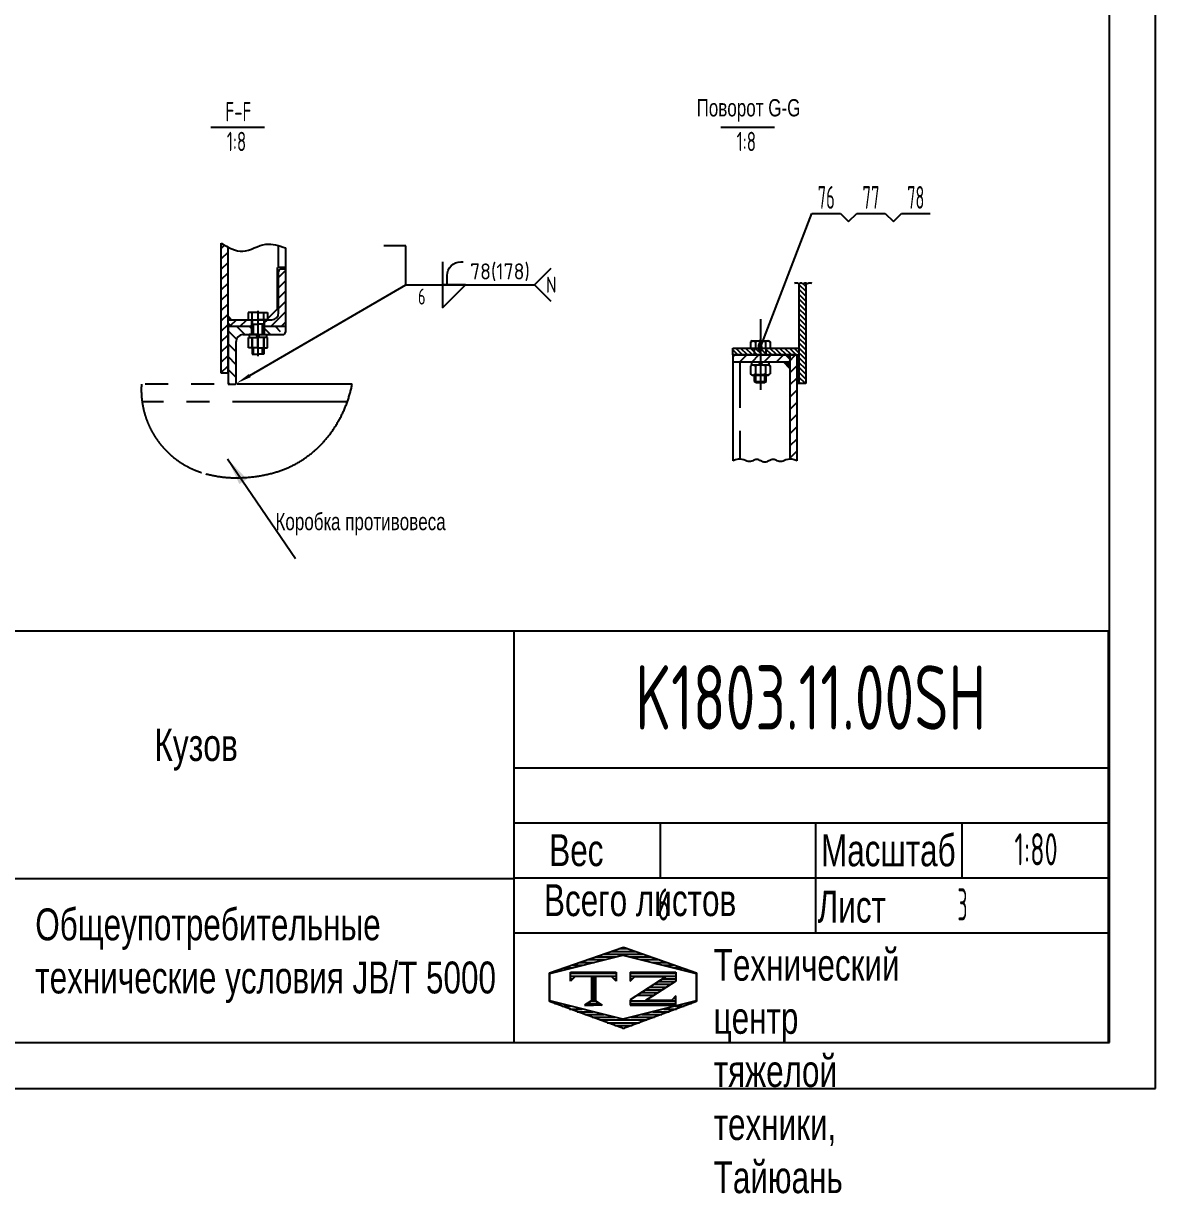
# Model space of a CAD drawing. Header units: millimetres. Extents: x 0 to 33600, y -915 to 23760.
# Drawn here: x 23752 to 33600, y -915 to 9263 of the extents above; entities that cross this region are included whole.
import ezdxf
from ezdxf.enums import TextEntityAlignment as Align

# ---------------------------------------------------------------- set-up
doc = ezdxf.new("R2010")
doc.units = ezdxf.units.MM
doc.header["$LTSCALE"] = 800
for name, pattern in [('F', [0.75, 0.5, -0.25]), ('G', [2, 1.25, -0.25, 0.25, -0.25]), ('K', [2.5, 1.25, -0.25, 0.25, -0.25, 0.25, -0.25])]:
    doc.linetypes.add(name, pattern=pattern)
for name, color, linetype in [('01', 7, 'Continuous'), ('02', 1, 'Continuous'), ('04', 2, 'F'), ('05', 4, 'G'), ('07', 6, 'K'), ('11', 3, 'Continuous'), ('13', 3, 'Continuous'), ('THICK', 7, 'Continuous')]:
    doc.layers.add(name, color=color, linetype=linetype)
doc.styles.get("Standard").update_dxf_attribs({"font": 'isocp', "width": 0.707, "bigfont": 'intecad.shx'})
doc.dimstyles.new('INTE', dxfattribs={"dimscale": 80, "dimtxt": 3.5, "dimasz": 3, "dimexe": 3, "dimexo": 0, "dimgap": 1, "dimtad": 1, "dimdec": 0, "dimdsep": 46, "dimtxsty": 'Standard', "dimcen": 0, "dimclrd": 1, "dimclre": 1, "dimclrt": 3, "dimadec": 0, "dimazin": 0, "dimtfac": 1, "dimtdec": 0, "dimtmove": 0, "dimatfit": 0, "dimfxl": 1, "dimarcsym": 0})

# ---------------------------------------------------------------- blocks, each defined once
blk = doc.blocks.new('*U261')
at = {"layer": '01'}
for p, q in [((-17.99999999969524, -1.923025143291609e-14), (-17.99999999969524, 16.47500000311906)), ((-17.99999999969524, 16.47500000311906), (3.026308452456486e-15, 16.47500000311906)), ((-17.99999999969525, 9.999999999871026), (1.836909530709874e-15, 9.999999999871026)), ((3.026308452456486e-15, 16.47500000311906), (0, 0)), ((4.772979446114479e-14, -16.47500000311907), (0, 0)), ((-17.99999999969524, -1.923025143291609e-14), (-17.99999999969505, -16.47500000311906)), ((-17.99999999969442, -9.999999999871012), (1.359855153829871e-14, -9.99999999987103)), ((-17.99999999969505, -16.47500000311906), (4.772979446114479e-14, -16.47500000311907))]:
    blk.add_line(p, q, dxfattribs=at)
at = {"layer": '05'}
blk.add_line((-19.05168394342908, -2.029173697859749e-14), (1.051682110054843, -1.009319912139744e-18), dxfattribs=at)
blk = doc.blocks.new('*U260')
at = {"layer": '01'}
for p, q in [((-15.10000000019493, 4.999999999924095), (-15.10000000019493, -3.503246160812043e-46)), ((9.184547653528396e-16, 4.999999999924094), (-15.10000000019493, 4.999999999924095)), ((-15.10000000019493, -3.503246160812043e-46), (0, 0)), ((0, 0), (-2.886751345795493, 4.999999999924094)), ((9.184547653528396e-16, 4.999999999924094), (2.886751345795493, -3.535134039966458e-16)), ((9.184547653528396e-16, 4.999999999924094), (15.10000000019493, 4.999999999924085)), ((15.10000000019493, -3.698311188591433e-15), (0, 0)), ((15.10000000019493, 4.999999999924085), (15.10000000019493, -3.698311188591433e-15))]:
    blk.add_line(p, q, dxfattribs=at)
at = {"layer": '05'}
blk.add_line((1.303595732132337e-15, 7.09667901615029), (0, -2.095679016226192), dxfattribs=at)
blk = doc.blocks.new('*U490')
at = {"layer": '01'}
for points in [[(415, 5), (415, 292)], [(25, 5), (415, 5)]]:
    blk.add_lwpolyline(points, dxfattribs=at)
at = {"layer": '02'}
for points in [[(420, 0), (420, 297)], [(0, 0), (420, 0)]]:
    blk.add_lwpolyline(points, dxfattribs=at)
blk = doc.blocks.new('*X494')
at = {"color": 0}
for p, q in [((127.0623067599372, 7.8), (132.0623067599371, 7.8)), ((127.0623067599372, 7.5), (132.0623067599371, 7.5)), ((127.0623067599372, 7.199999999999999), (127.3186648170174, 7.199999999999999)), ((129.695791836085, 6.6), (131.5103060621392, 6.6)), ((130.1594625302728, 6.899999999999999), (131.9790560646296, 6.899999999999999)), ((130.6231332244607, 7.199999999999999), (132.0623067599371, 7.199999999999999)), ((127.8411090593335, 5.399999999999999), (129.6353060521779, 5.399999999999999)), ((128.3047797535214, 5.7), (130.1040560546682, 5.7)), ((128.7684504477093, 6), (130.5728060571586, 6)), ((129.2321211418971, 6.3), (131.0415560596489, 6.3))]:
    blk.add_line(p, q, dxfattribs=at)
blk = doc.blocks.new('*X495')
at = {"color": 0}
for p, q in [((127.0623067599372, 4.8), (132.0621698415488, 4.8)), ((127.0623067599372, 4.5), (132.0621698415488, 4.5)), ((131.8374764070971, 5.1), (132.0621698415488, 5.1))]:
    blk.add_line(p, q, dxfattribs=at)
blk = doc.blocks.new('*X493')
at = {"color": 0}
for p, q in [((122.3410681278686, 4.5), (123.7212659738369, 4.5)), ((122.8178747700011, 4.8), (123.2444593317044, 4.8))]:
    blk.add_line(p, q, dxfattribs=at)
blk = doc.blocks.new('*X492')
at = {"color": 0}
for p, q in [((120.5312355100469, 7.8), (125.5312355100469, 7.8)), ((120.5312355100469, 7.5), (125.5312355100469, 7.5)), ((120.5312355100469, 7.199999999999999), (120.7875935671271, 7.199999999999999)), ((125.2748774529667, 7.199999999999999), (125.5312355100469, 7.199999999999999))]:
    blk.add_line(p, q, dxfattribs=at)
blk = doc.blocks.new('*X491')
at = {"color": 0}
for p, q in [((125.8268390433239, 10.5), (126.8160197054871, 10.5)), ((121.5201986202196, 9), (123.1249078678534, 9)), ((122.3815267048405, 9.299999999999999), (124.3249078678534, 9.299999999999999)), ((123.2428547894613, 9.6), (125.5249078678534, 9.6)), ((124.1041828740822, 9.9), (128.5163037872527, 9.9)), ((124.965510958703, 10.2), (127.6661617463699, 10.2)), ((127.0195949627868, 9.6), (129.3664458281355, 9.6)), ((128.2195949627868, 9.299999999999999), (130.2165878690183, 9.299999999999999)), ((129.4195949627868, 9), (131.0667299099011, 9)), ((118.2196210261618, 7.8), (118.3249078678534, 7.8)), ((118.936214366357, 8.1), (119.5249078678534, 8.1)), ((119.7975424509778, 8.4), (120.7249078678534, 8.4)), ((120.6588705355987, 8.7), (121.9249078678534, 8.7)), ((130.6195949627867, 8.7), (131.9168719507838, 8.7)), ((131.8195949627868, 8.4), (132.7670139916666, 8.4)), ((133.0195949627868, 8.1), (133.6171560325494, 8.1)), ((134.2195949627868, 7.8), (134.3244429950832, 7.8)), ((118.2196210261618, 7.5), (118.2722514153201, 7.5)), ((118.2196210261618, 7.199999999999999), (118.2722514153201, 7.199999999999999)), ((118.2196210261618, 6.899999999999999), (118.2722514153201, 6.899999999999999)), ((118.2196210261618, 6.6), (118.2722514153201, 6.6)), ((134.2722514153201, 7.5), (134.3244429950832, 7.5)), ((134.2722514153201, 7.199999999999999), (134.3244429950832, 7.199999999999999)), ((134.2722514153201, 6.899999999999999), (134.3244429950832, 6.899999999999999)), ((134.2722514153201, 6.6), (134.3244429950832, 6.6)), ((118.2196210261618, 6.3), (118.2722514153201, 6.3)), ((118.2196210261618, 6), (118.2722514153201, 6)), ((118.2196210261618, 5.7), (118.2722514153201, 5.7)), ((118.2196210261618, 5.399999999999999), (118.2722514153201, 5.399999999999999)), ((134.2722514153201, 6.3), (134.3244429950832, 6.3)), ((134.2722514153201, 6), (134.3244429950832, 6)), ((134.2722514153201, 5.7), (134.3244429950832, 5.7)), ((134.2722514153201, 5.399999999999999), (134.3244429950832, 5.399999999999999)), ((118.2196210261618, 5.1), (118.2722514153201, 5.1)), ((118.2196210261618, 4.8), (118.2722514153201, 4.8)), ((118.7871024193513, 4.5), (119.4195949627868, 4.5)), ((119.6109814534998, 4.2), (120.6195949627868, 4.2)), ((120.4348604876484, 3.9), (121.8195949627868, 3.9)), ((130.7249078678534, 3.9), (132.1379727865084, 3.9)), ((131.9249078678534, 4.2), (132.9511521266897, 4.2)), ((133.1249078678534, 4.5), (133.7643314668709, 4.5)), ((134.2722514153201, 5.1), (134.3244429950832, 5.1)), ((134.2722514153201, 4.8), (134.3244429950832, 4.8)), ((121.2587395217969, 3.6), (123.0195949627868, 3.6)), ((122.0826185559454, 3.3), (124.2195949627868, 3.3)), ((122.9064975900939, 3), (125.4195949627868, 3)), ((123.7303766242424, 2.7), (128.8852554257836, 2.7)), ((127.1249078678534, 3), (129.6984347659648, 3)), ((128.3249078678534, 3.3), (130.511614106146, 3.3)), ((129.5249078678534, 3.6), (131.3247934463272, 3.6)), ((124.5542556583909, 2.4), (128.0720760856023, 2.4)), ((125.3781346925394, 2.1), (127.2588967454211, 2.1)), ((126.2020137266879, 1.8), (126.4457174052399, 1.8))]:
    blk.add_line(p, q, dxfattribs=at)

msp = doc.modelspace()

# ---------------------------------------------------------------- hatches: boundary and pattern name
at = {"layer": '02', "linetype": 'Continuous'}
h = msp.add_hatch(dxfattribs=at)
h.set_pattern_fill('ANSI31', color=1, scale=20, style=0)
h.set_pattern_definition([(45, (20048.79227147776, 5651.848589657346), (-44.90128060534576, 44.90128060534577), [])])
edge = h.paths.add_edge_path()
edge.add_line((25472.09337350314, 6220.567328094076), (25532.09337350314, 6220.567328094076))
edge.add_line((25532.09337350314, 6220.567328094076), (25532.09337350314, 7317.103084433097))
edge.add_spline(control_points=[(25532.09337350314, 7317.103084433096), (25512.07984986266, 7327.564896670033), (25492.0866116829, 7339.353346036596), (25472.09337350314, 7351.141795403159)], knot_values=[0, 0, 0, 0, 64.19972171942732, 64.19972171942732, 64.19972171942732, 64.19972171942732], degree=3, periodic=0)
edge.add_line((25472.09337350314, 7351.141795403162), (25472.09337350314, 6220.567328094076))
h = msp.add_hatch(dxfattribs=at)
h.set_pattern_fill('ANSI31', color=1, scale=20, style=0)
h.set_pattern_definition([(45, (20360.01726458688, 5571.553289206098), (-44.90128060534576, 44.90128060534577), [])])
h.paths.add_polyline_path([(25539.69898221444, 6685.567327978456, 0.4142135623719743), (25532.09337350314, 6677.96171926712), (25532.09337350314, 6655.567327978532), (25562.09337350313, 6625.567327978533), (25737.09337350314, 6625.567327978533), (25737.09337350314, 6685.567327979416), (25708.26837350233, 6685.567327979415)])
h.paths.add_polyline_path([(25847.09337350314, 6685.567327979676), (25847.09337350314, 6625.567327978533), (26032.09337338759, 6625.567327978532), (26032.09337338759, 6918.592398199891), (25972.09337338258, 6861.568305210658), (25972.09337338087, 6745.567327980824, -0.4142135623687664), (25912.09337337957, 6685.567327979933)])
h.paths.add_polyline_path([(26032.0933733876, 7125.567327862992), (25991.89337338266, 7125.567327862991, 0.4142135623270822), (25972.09337338618, 7105.767327863987), (25972.09337338258, 6861.568305210658), (26032.09337338759, 6918.592398199893)])
for points in [[(25562.09337350314, 6685.567327978545), (25532.09337350314, 6715.567327978423), (25532.09337350314, 6677.961719267118, -0.4142135623719043), (25539.69898221444, 6685.567327978456)], [(25532.09337350314, 6625.567327978533), (25562.09337350314, 6625.567327978533), (25532.09337350314, 6655.567327978532)], [(30382.24965862805, 6379.413007288684), (30422.24965862805, 6379.413007288684), (30422.24965862805, 6339.413007288684)], [(30382.24965862805, 6319.413007288684), (30422.24965862805, 6319.413007288684), (30422.24965862805, 6279.413007288676)]]:
    msp.add_hatch(color=1, dxfattribs=at).paths.add_polyline_path(points)
h = msp.add_hatch(dxfattribs=at)
h.set_pattern_fill('ANSI31', color=1, scale=25, angle=90, style=0)
h.set_pattern_definition([(135, (-2842.412874612095, 13635.16950849825), (-56.12660075668221, -56.1266007566822), [])])
h.paths.add_polyline_path([(25662.09337350576, 6555.567327971159), (25737.09337350314, 6555.567327972366), (25737.09337350314, 6625.567327978533), (25532.09337350314, 6625.567327978532), (25532.09337350314, 6125.567328094077), (25594.48776479189, 6125.567328094076, 0.4142135623715891), (25602.09337350323, 6133.172936805377), (25602.09337350491, 6495.567327969899, -0.414213562368367)])
h.paths.add_polyline_path([(26008.99337338886, 6555.567327976741, 0.4140222668945571), (26032.09336846004, 6578.652239801399, 636.7625967590474), (26032.09281791137, 6578.507132178021, 0.001733736360395183), (26032.09337338759, 6578.667327973139), (26032.09337338759, 6625.567327978533), (25847.09337350314, 6625.567327978532), (25847.09337350314, 6555.567327974136)])
h = msp.add_hatch(dxfattribs=at)
h.set_pattern_fill('_USER', color=1, scale=75, angle=45, style=0, pattern_type=0)
h.set_pattern_definition([(45, (-97005.07431475843, -20225.34762313601), (-53.03300858899107, 53.03300858899107), [])])
h.paths.add_polyline_path([(30162.24965862805, 6379.413007288684), (30162.24965862805, 6319.413007288684), (30422.24965862805, 6319.413007288684), (30422.24965862805, 6339.413007288706), (30382.24965862805, 6379.413007288684)])
h.paths.add_polyline_path([(29922.24965862805, 6379.413007288684), (29922.24965862808, 6319.413007288691), (30162.24965862805, 6319.413007288691), (30162.24965862805, 6379.413007288684)])
h.paths.add_polyline_path([(30482.24965862805, 6379.413007288684), (30422.24965862805, 6379.413007288684), (30422.24965862805, 5472.586218642853), (30435.85642946139, 5472.313921144349), (30457.5833174822, 5467.862358644335), (30482.24965862805, 5458.226421144365)])
at = {"layer": '07', "linetype": 'K'}
h = msp.add_hatch(dxfattribs=at)
h.set_pattern_fill('_USER', color=6, scale=30, angle=315, style=0, pattern_type=0)
h.set_pattern_definition([(315, (0, 579.2543202324377), (21.21320343559643, 21.21320343559642), [])])
h.paths.add_polyline_path([(30557.24965862805, 7005.54015452472), (30555.27425934594, 7006.090717421419), (30552.90818599286, 7006.347693294562), (30550.54518945818, 7006.087763675748), (30548.18219292351, 7005.402494680694), (30545.81919638888, 7004.4336661015), (30543.4561998542, 7003.323057730187), (30541.09320331956, 7002.212449358902), (30538.73020678487, 7001.243620779677), (30536.3672102502, 7000.558351784627), (30534.00421371553, 7000.298422165812), (30531.64121718087, 7000.558351784626), (30529.27822064619, 7001.243620779683), (30526.91522411149, 7002.212449358911), (30524.55222757687, 7003.323057730187), (30522.18923104212, 7004.433666101515), (30519.82623450753, 7005.402494680695), (30517.46323797285, 7006.087763675748), (30515.10024143821, 7006.347693294563), (30512.73416808511, 7006.090717421419), (30510.34963382161, 7005.426124646041), (30507.92817773723, 7004.513417234526), (30505.45133892166, 7003.51209745297), (30502.90065646428, 7002.581667567432), (30500.25766945481, 7001.881629844039), (30497.24965862804, 7001.542850524109), (30497.24965862805, 6129.413007288687), (30557.24965862805, 6129.413007288687)])
h.paths.add_polyline_path([(30212.249658628, 6439.413007288687), (30212.24965862801, 6379.413007288687), (30497.24965862805, 6379.413007288688), (30497.24965862804, 6439.413007288687)])
h.paths.add_polyline_path([(30112.24965862801, 6379.413007288688), (30112.249658628, 6439.413007288688), (30075.64711824956, 6439.413007288687), (29922.24965862805, 6439.413007288688), (29922.24965862805, 6379.413007288687)])
h.paths.add_polyline_path([(30112.24965862802, 6379.413007288687), (30162.24965862805, 6379.413007288687), (30162.24965862806, 6439.413007288688), (30112.249658628, 6439.413007288687)])
h.paths.add_polyline_path([(30212.249658628, 6439.413007288686), (30162.24965862805, 6439.413007288687), (30162.24965862805, 6379.413007288687), (30212.24965862802, 6379.413007288687)])

# ---------------------------------------------------------------- linework, layer by layer
for p, q in [((25472.09337350314, 6220.567328094075), (25472.09337350314, 7351.141795403166)), ((25532.09337350314, 6220.567328094075), (25532.09337350314, 7317.103084433083)), ((26032.09337350314, 7310.597504092575), (26032.09337350314, 7125.567327862991)), ((30482.24965862805, 6379.413007288687), (29922.24965862805, 6379.413007288687)), ((29922.24965862805, 6379.413007288687), (29922.24965862805, 6319.413007288687)), ((29922.24965862805, 6319.413007288687), (29922.24965862805, 5458.226421144347)), ((29922.24965862805, 6319.413007288687), (30422.24965862805, 6319.413007288687)), ((30422.24965862805, 6259.413007288687), (30362.24965862805, 6319.413007288687)), ((30422.24965862805, 5472.586218642857), (30422.24965862805, 6379.413007288687)), ((30482.24965862804, 5458.226421144352), (30482.24965862805, 6379.413007288687)), ((25532.09337350314, 6220.567328094075), (25472.09337350314, 6220.567328094075))]:
    msp.add_line(p, q)
at = {"layer": '01'}
for p, q in [((25382.76121098342, 8358.66468945889), (25850.22659094565, 8358.66468945889)), ((29817.36862078551, 8358.66468945889), (30284.83400074774, 8358.66468945889)), ((26032.09337338759, 7125.567327862991), (26032.09337338759, 6625.567327978533)), ((27397.19301712567, 7189.43382905736), (27397.19301712567, 6989.43382905736)), ((25708.26837350233, 6748.067327980732), (25708.26837350233, 6685.567327979415)), ((25792.09337350314, 6748.06732798073), (25708.26837350233, 6748.067327980732)), ((25742.09337350247, 6685.567327979424), (25742.09337350247, 6748.06732798073)), ((25792.09337350314, 6748.06732798073), (25875.91837350394, 6748.06732798073)), ((25842.0933735038, 6685.567327979419), (25842.0933735038, 6748.06732798073)), ((25875.91837350394, 6748.06732798073), (25875.91837350394, 6685.567327979419)), ((25532.09337350314, 6625.567327978533), (25532.09337350314, 6677.961719267118)), ((25562.09337350314, 6625.567327978533), (25532.09337350314, 6655.567327978533)), ((25532.09337350314, 6625.567327978533), (25532.09337350314, 6125.567328094076)), ((25737.09337350314, 6625.567327978533), (25532.09337350314, 6625.567327978533)), ((25737.09337350314, 6625.567327978533), (25532.09337350314, 6625.567327978533)), ((25708.26837350233, 6685.567327979415), (25792.09337350314, 6685.567327979419)), ((25737.09337350314, 6685.567327979199), (25737.09337350314, 6555.567327972205)), ((25742.09337350247, 6685.567327979424), (25742.09337350247, 6555.567327972285)), ((25742.09337350247, 6648.067327979415), (25792.09337350314, 6648.067327979415)), ((25875.91837350394, 6685.567327979419), (25792.09337350314, 6685.567327979419)), ((25842.0933735038, 6648.067327979415), (25792.09337350314, 6648.067327979415)), ((25842.0933735038, 6685.567327979419), (25842.0933735038, 6555.567327973895)), ((25847.09337350314, 6685.567327979636), (25847.09337350314, 6555.567327973976)), ((26032.09337338759, 6625.567327978533), (25847.09337350314, 6625.567327978533)), ((26032.09337338759, 6625.567327978533), (25847.09337350314, 6625.567327978533)), ((26032.09337338759, 6625.567327978533), (26032.09337338759, 6578.667327973057)), ((25662.09337350863, 6555.567327971159), (26009.09905692413, 6555.567327976742)), ((25742.09337350248, 6530.567327973466), (25742.09337350247, 6385.567327973905)), ((25842.0933735038, 6530.567327973466), (25842.09337350381, 6385.567327973906)), ((25602.09337350323, 6133.172936805382), (25602.09337350491, 6495.694852966248)), ((30092.249658628, 6501.913007288687), (30075.64711824956, 6492.32752613195)), ((30075.64711824956, 6492.327526131969), (30075.64711824956, 6439.413007288687)), ((30075.64711824956, 6439.413007288687), (30248.85219900644, 6439.413007288687)), ((30092.24965862796, 6501.913007288651), (30232.24965862796, 6501.913007288706)), ((30112.24965862802, 6379.413007288683), (30112.249658628, 6439.413007288687)), ((30118.94838843878, 6492.32752613195), (30118.94838843878, 6439.413007288687)), ((30205.55092881722, 6492.32752613195), (30205.55092881722, 6439.413007288687)), ((30212.24965862802, 6379.413007288683), (30212.249658628, 6439.413007288687)), ((30232.249658628, 6501.913007288687), (30248.85219900644, 6492.32752613195)), ((30248.85219900644, 6492.327526131969), (30248.85219900644, 6439.413007288687)), ((25742.09337350247, 6385.567327973905), (25792.09337350314, 6385.567327973906)), ((25842.09337350381, 6385.567327973906), (25792.09337350314, 6385.567327973906)), ((25532.09337350314, 6125.567328094076), (25594.48776479189, 6125.567328094076))]:
    msp.add_line(p, q, dxfattribs=at)
at = {"layer": '01', "color": 7, "linetype": 'Continuous'}
for p, q in [((27077.19301712567, 7327.697688700076), (26886.83508386135, 7327.697688700076)), ((27077.19301712567, 6989.43382905736), (27077.19301712567, 7327.697688700076)), ((25962.09337338139, 6780.56732798022), (25962.09337338662, 7140.567327862984)), ((26032.09337338759, 7140.567327862991), (25962.09337338655, 7140.567327862987)), ((26032.09337338759, 7125.567327862991), (25991.89337338266, 7125.567327862991)), ((25972.09337338087, 6745.567327983636), (25972.09337338618, 7105.857913798077)), ((25875.91837350394, 6694.392328102647), (25962.09337338139, 6780.567327980661)), ((25539.69898221445, 6685.567327978456), (25912.2208983832, 6685.567327979934)), ((30086.74965862702, 6294.413007289069), (30086.74965862702, 6319.413007288687)), ((30162.24965862804, 6294.413007289069), (30147.81590189906, 6319.413007288687)), ((30162.24965862804, 6319.413007288687), (30176.68341535701, 6294.413007289069)), ((30237.74965862897, 6294.413007289069), (30237.74965862897, 6319.413007288687)), ((30092.24950139259, 6294.413007289069), (30075.64696101415, 6284.827526132332)), ((30092.24950139259, 6204.413007289069), (30075.64696101415, 6213.998488445806)), ((30075.64711824956, 6284.827616912255), (30075.64711824956, 6213.998397665884)), ((30086.74965862702, 6294.413007289069), (30237.74965862897, 6294.413007289069)), ((30118.94823120337, 6284.827526132332), (30118.94823120337, 6213.998488445806)), ((30205.55077158181, 6284.827526132332), (30205.55077158181, 6213.998488445806)), ((30232.24950139259, 6294.413007289069), (30248.85204177104, 6284.827526132332)), ((30232.24950139259, 6204.413007289069), (30248.85204177104, 6213.998488445806)), ((30248.85204177104, 6284.827526132332), (30248.85204177104, 6213.998488445806)), ((30092.24950139259, 6204.413007289069), (30232.24950139259, 6204.413007289069)), ((30112.249658628, 6149.413007288706), (30112.249658628, 6204.413007289069)), ((30112.249658628, 6149.413007288706), (30212.249658628, 6149.413007288706)), ((30122.249658628, 6139.413007288706), (30112.249658628, 6149.413007288706)), ((30122.249658628, 6139.413007288706), (30202.249658628, 6139.413007288706)), ((30212.249658628, 6149.413007288706), (30202.249658628, 6139.413007288706)), ((30212.249658628, 6149.413007288706), (30212.24965862798, 6204.413007289069))]:
    msp.add_line(p, q, dxfattribs=at)
at = {"layer": '01'}
msp.add_lwpolyline([(27437.19301712567, 6989.43382905736), (27437.19301712567, 7069.43382905736, -0.4142135623730958), (27557.19301712567, 7189.43382905736), (27577.19301712567, 7189.43382905736)], format="xyb", dxfattribs=at)
msp.add_lwpolyline([(27397.19301712567, 6789.43382905736), (27597.19301712567, 6989.43382905736), (27397.19301712567, 6989.43382905736)], close=True, dxfattribs=at)
at = {"layer": '01', "color": 7, "linetype": 'Continuous'}
for centre, radius, start, end in [((25991.89337338266, 7105.7673278637), 19.79999999929647, 90, 179.7378709337012), ((25912.09337337933, 6745.567327981707), 60.00000000153988, 270.1217772250614, 1.823857276538439e-09)]:
    msp.add_arc(centre, radius, start, end, dxfattribs=at)
at = {"layer": '01'}
for centre, radius, start, end in [((25539.69898221448, 6677.961719267118), 7.605608711335807, 90, 180), ((25662.09337350672, 6495.567327969621), 60.00000000153737, 89.99999999812404, 179.8782227819214), ((26008.99337338849, 6578.667327973057), 23.09999999910114, 270.262128931176, 0), ((25594.48776479189, 6133.172936805412), 7.605608711335807, 270, 0)]:
    msp.add_arc(centre, radius, start, end, dxfattribs=at)
for points in [[(30083.94838843879, 6497.120266710313), (30097.29775334414, 6501.913007288669), (30118.94838843876, 6492.32752613195)], [(30205.55092881722, 6492.32752613195), (30162.24965862799, 6501.913007288684), (30118.94838843876, 6492.32752613195)], [(30240.55092881722, 6497.120266710313), (30227.20156391183, 6501.913007288669), (30205.55092881722, 6492.32752613195)]]:
    msp.add_spline(points, degree=3, dxfattribs=at)
at = {"layer": '01', "color": 7, "linetype": 'Continuous'}
for points in [[(30083.94823120337, 6289.620266710706), (30097.29759610875, 6294.413007289048), (30118.94823120337, 6284.827526132336)], [(30083.94823120337, 6209.205747867432), (30097.29759610875, 6204.413007289091), (30118.94823120337, 6213.998488445803)], [(30205.55077158182, 6284.827526132336), (30162.24950139259, 6294.413007289069), (30118.94823120337, 6284.827526132336)], [(30205.55077158182, 6213.998488445803), (30162.24950139259, 6204.413007289069), (30118.94823120337, 6213.998488445803)], [(30240.55077158182, 6289.620266710706), (30227.20140667644, 6294.413007289048), (30205.55077158182, 6284.827526132336)], [(30240.55077158182, 6209.205747867432), (30227.20140667644, 6204.413007289091), (30205.55077158182, 6213.998488445803)]]:
    msp.add_spline(points, degree=3, dxfattribs=at)
at = {"layer": '01'}
msp.add_point((33191.76358639519, 3962.57439999999), dxfattribs=at)
at = {"layer": '02'}
for p, q in [((30159.86074658647, 6439.413007288687), (30611.24337306106, 7609.963319063972)), ((30611.24337306106, 7609.963319063972), (30859.24337306106, 7609.963319063972)), ((30859.24337306106, 7609.963319063972), (30929.95405117972, 7539.252640945318)), ((30929.95405117972, 7539.252640945318), (31000.66472929838, 7609.963319063972)), ((31000.66472929838, 7609.963319063972), (31248.66472929838, 7609.963319063972)), ((31248.66472929838, 7609.963319063972), (31319.37540741703, 7539.252640945318)), ((31319.37540741703, 7539.252640945318), (31390.08608553569, 7609.963319063972)), ((31390.08608553569, 7609.963319063972), (31638.08608553569, 7609.963319063972)), ((25722.24827967057, 6200.204641944571), (27077.19301712567, 6989.43382905736)), ((27077.19301712567, 6989.43382905736), (28197.19301712567, 6989.43382905736)), ((25752.09337350261, 6555.567327972447), (25752.0933735026, 6648.067327979415)), ((25832.09337350367, 6555.567327973733), (25832.09337350367, 6648.067327979415)), ((25752.0933735026, 6385.567327973908), (25752.0933735026, 6440.567327974987)), ((25832.09337350367, 6385.567327973906), (25832.09337350366, 6440.567327974988))]:
    msp.add_line(p, q, dxfattribs=at)
at = {"layer": '02', "color": 1, "linetype": 'Continuous'}
for p, q in [((25532.09337350314, 6715.567327978424), (25562.09337350314, 6685.567327978547)), ((30422.24965862805, 6339.413007288687), (30382.24965862805, 6379.413007288687)), ((30422.24965862805, 6279.413007288687), (30382.24965862805, 6319.413007288687)), ((30122.249658628, 6139.413007288706), (30122.249658628, 6204.413007289069)), ((30202.249658628, 6139.413007288706), (30202.249658628, 6204.413007289069))]:
    msp.add_line(p, q, dxfattribs=at)
at = {"layer": '02'}
for points in [[(28338.61437336298, 7130.855185294671), (28197.19301712567, 6989.43382905736), (28338.61437336298, 6848.01247282005)], [(30458.38832460621, 7003.323057730187), (30465.04963645198, 7005.92530766399), (30470.91712914939, 7007.127482151001), (30476.08310725055, 7007.230863249394), (30480.63987530764, 7006.536733017335), (30484.67973787275, 7005.346373512995), (30488.29499949804, 7003.961066794547), (30491.57796473564, 7002.682094920157), (30494.62093813775, 7001.810739948002), (30497.50391698278, 7001.571486548866), (30500.25766945482, 7001.88162984404), (30502.90065646429, 7002.581667567435), (30505.45133892164, 7003.512097452965), (30507.92817773728, 7004.513417234527), (30510.34963382162, 7005.426124646044), (30512.73416808511, 7006.090717421418), (30515.10024143821, 7006.347693294562), (30517.46323797287, 7006.087763675748), (30519.82623450754, 7005.402494680695), (30522.18923104219, 7004.433666101483), (30524.55222757687, 7003.323057730187), (30526.91522411154, 7002.212449358892), (30529.27822064619, 7001.24362077968), (30531.64121718085, 7000.558351784627), (30534.00421371554, 7000.298422165813), (30536.3672102502, 7000.558351784627), (30538.73020678487, 7001.24362077968), (30541.09320331952, 7002.212449358892), (30543.4561998542, 7003.323057730187), (30545.81919638887, 7004.433666101483), (30548.18219292352, 7005.402494680695), (30550.54518945818, 7006.087763675748), (30552.90818599287, 7006.347693294562), (30555.27425934593, 7006.090717421418), (30557.65879360942, 7005.426124646044), (30560.08024969379, 7004.513417234527), (30562.55708850943, 7003.51209745296), (30565.10777096676, 7002.581667567435), (30567.75075797622, 7001.88162984404), (30570.50451044827, 7001.571486548866), (30573.38748929328, 7001.810739948002), (30576.43046269536, 7002.682094920162), (30579.71342793298, 7003.961066794547), (30583.32868955827, 7005.346373513), (30587.3685521234, 7006.536733017335), (30591.92532018048, 7007.230863249394), (30597.09129828164, 7007.127482151006), (30602.95879097906, 7005.925307663999), (30609.62010282482, 7003.323057730201)], [(30482.24965862807, 5458.226421144347), (30457.58331748223, 5467.862358644349), (30435.85642946139, 5472.313921144348), (30416.72719769057, 5472.696733644349), (30399.85382529473, 5470.126421144348), (30384.89451539889, 5465.718608644349), (30371.50747112807, 5460.588921144351), (30359.35089560723, 5455.852983644351), (30348.08299196139, 5452.626421144348), (30337.40753623223, 5451.740483644346), (30327.21059612807, 5452.888921144347), (30317.42381227389, 5455.481108644346), (30307.97882529473, 5458.926421144349), (30298.80727581559, 5462.634233644346), (30289.84080446143, 5466.013921144347), (30281.01105185725, 5468.474858644347), (30272.24965862807, 5469.426421144351), (30263.49965862807, 5468.46392114435), (30254.74965862807, 5465.926421144347), (30245.99965862807, 5462.338921144348), (30237.24965862807, 5458.226421144352), (30228.49965862807, 5454.113921144351), (30219.74965862807, 5450.526421144347), (30210.99965862807, 5447.988921144349), (30202.24965862807, 5447.026421144344), (30193.49965862807, 5447.988921144344), (30184.74965862807, 5450.526421144347), (30175.99965862807, 5454.113921144346), (30167.24965862807, 5458.226421144343), (30158.49965862807, 5462.338921144344), (30149.74965862807, 5465.926421144347), (30140.99965862807, 5468.463921144345), (30132.24965862807, 5469.426421144351), (30123.48826539889, 5468.474858644347), (30114.65851279473, 5466.013921144347), (30105.69204144057, 5462.63423364435), (30096.52049196139, 5458.926421144349), (30087.07550498223, 5455.481108644351), (30077.28872112807, 5452.888921144347), (30067.09178102389, 5451.74048364435), (30056.41632529473, 5452.626421144348), (30045.14842164889, 5455.852983644347), (30032.99184612807, 5460.588921144346), (30019.60480185723, 5465.718608644344), (30004.64549196139, 5470.126421144348), (29987.77211956557, 5472.696733644349), (29968.64288779473, 5472.313921144348), (29946.91599977389, 5467.862358644349), (29922.24965862807, 5458.226421144347)]]:
    msp.add_lwpolyline(points, dxfattribs=at)
msp.add_lwpolyline([(25601.27436638935, 6129.739669756764, 0, 32, 0), (25722.24827967057, 6200.204641944571, 32, 32, 0)], format="xyseb", dxfattribs=at)
at = {"layer": '02', "color": 1, "linetype": 'Continuous'}
msp.add_spline([(25472.09337350314, 7351.141795403159), (25660.48381039742, 7281.130562918856), (25861.02278648669, 7342.331097464207), (26032.09337350314, 7310.59750409258)], degree=3, dxfattribs=at)
at = {"layer": '04', "color": 2, "linetype": 'F'}
for p, q in [((25972.09358059758, 7140.567327862987), (25972.09358059757, 7329.904923801409)), ((29982.24965862805, 6319.413007288687), (29982.24965862804, 5472.586218642857))]:
    msp.add_line(p, q, dxfattribs=at)
at = {"layer": '05'}
msp.add_line((25792.09337350314, 6763.392287212632), (25792.09337350314, 6367.822936225626), dxfattribs=at)
at = {"layer": '05', "color": 4, "linetype": 'G'}
msp.add_line((30162.24965862805, 6691.658208295841), (30162.24965862805, 6075.096280590325), dxfattribs=at)
at = {"layer": '07', "color": 6, "linetype": 'K'}
for p, q in [((30497.24965862804, 7001.592587007414), (30497.24965862805, 6129.413007288687)), ((30557.24965862805, 7005.540154524726), (30557.24965862805, 6129.413007288687)), ((29922.24965862805, 6439.413007288687), (30497.24965862805, 6439.413007288687)), ((29922.24965862805, 6379.413007288687), (29922.24965862805, 6439.413007288687)), ((29922.24965862804, 6379.413007288687), (30497.24965862804, 6379.413007288687)), ((26611.85221246628, 6125.567328094076), (24779.12034951597, 6125.567328094076)), ((30557.24965862805, 6129.413007288687), (30482.24965862805, 6129.413007288687)), ((26569.78331979863, 5971.410681887931), (24784.73300679896, 5971.410681887931))]:
    msp.add_line(p, q, dxfattribs=at)
msp.add_lwpolyline([(24779.12034951597, 6125.567328094076, 0.3582397169059691), (25338.39258405257, 5345.705477985495, 0.06900485364217379), (25622.10944720128, 5310.667666032765, 0.06361688619186807), (25928.85483261607, 5354.514479959704, 0.1452181372148815), (26366.47231293445, 5627.334333465873, 0.1344430482139658), (26611.85221246628, 6125.567328094076)], format="xyb", dxfattribs=at)
at = {"layer": 'THICK'}
for p, q in [((18859.736270856, 3980.291638252806), (33191.76358639519, 3980.291638252806)), ((28020.23122003006, 400), (28020.23122003006, 3980.291638252806)), ((33191.76358639519, 400), (33191.76358639519, 3980.291638252806)), ((28020.23122003006, 2786.861092168527), (33191.76358639519, 2786.861092168527)), ((28020.23122003006, 2309.488873734825), (33191.76358639519, 2309.488873734825)), ((29293.22380251993, 1832.116655301123), (29293.22380251993, 2309.488873734825)), ((30645.7784214154, 1354.744436867404), (30645.7784214154, 2309.488873734825)), ((31918.77100390529, 1832.116655301123), (31918.77100390529, 2309.488873734825)), ((28020.23122003006, 1832.116655301123), (33191.76358639519, 1832.116655301123)), ((23644.31921772108, 1825.219979595825), (28020.23122003006, 1825.219979595825)), ((28020.23122003006, 1354.744436867404), (33191.76358639519, 1354.744436867404)), ((18870.597033384, 400), (33191.76358639519, 400))]:
    msp.add_line(p, q, dxfattribs=at)
at = {"layer": 'THICK', "color": 3}
for p, q in [((28326.71020620995, 1005.155700899964), (28971.56376970273, 1229.75776891799)), ((28971.56376970273, 1229.75776891799), (29608.04263800721, 1005.155700899964)), ((28330.89758714813, 1000.097534210069), (28967.39387839312, 1159.221607021314)), ((28967.39387839312, 1159.221607021314), (29603.89016963803, 1000.097534210069)), ((28326.71020620995, 755.0306890303063), (28326.71020620995, 1005.155700899964)), ((28330.89758714813, 761.4114249932181), (28330.89758714813, 1000.097534210069)), ((28510.62696193243, 933.011306944768), (28510.62696193243, 1012.573343350382)), ((28510.62696193243, 1012.573343350382), (28908.43714396054, 1012.573343350382)), ((28550.40798013524, 972.792325147575), (28510.62696193243, 933.011306944768)), ((28868.6561257577, 972.792325147575), (28550.40798013524, 972.792325147575)), ((28692.12287189909, 973.1722686410603), (28692.12287189909, 754.9509365859303)), ((28709.52660619359, 973.1722686410603), (28709.52660619359, 754.9509365859303)), ((28729.41657395413, 973.1722686410603), (28729.41657395413, 754.9509365859303)), ((28908.43714396054, 933.011306944768), (28868.6561257577, 972.792325147575)), ((28908.43714396054, 1012.573343350382), (28908.43714396054, 933.011306944768)), ((29030.25229048389, 1012.573343350382), (29030.25229048389, 933.011306944768)), ((29030.25229048389, 1012.573343350382), (29428.062472512, 1012.573343350382)), ((29030.25229048389, 933.011306944768), (29070.03330868667, 972.792325147575)), ((29343.51920768796, 972.792325147575), (29030.25229048389, 770.1052104792161)), ((29070.03330868667, 972.792325147575), (29343.51920768796, 972.792325147575)), ((29428.05157900618, 933.7711939317378), (29224.24824612245, 803.3370615790654)), ((29428.062472512, 1012.573343350382), (29428.062472512, 933.011306944768)), ((29603.89016963803, 1000.097534210069), (29603.89016963803, 761.4114249932181)), ((29608.04263800721, 1005.155700899964), (29608.04263800721, 755.0306890303063)), ((28971.56376970273, 520.2194351576), (28326.71020620995, 755.0306890303063)), ((28967.39387839312, 602.2873521819893), (28330.89758714813, 761.4114249932181)), ((28709.52660619359, 773.1360527867973), (28632.45300196157, 724.642430369584)), ((28632.45300196157, 724.642430369584), (28709.52660619359, 724.642430369584)), ((28709.52660619359, 773.1360527867973), (28786.60021042555, 724.642430369584)), ((28786.60021042555, 724.642430369584), (28709.52660619359, 724.642430369584)), ((29603.89016963803, 761.4114249932181), (28967.39387839312, 602.2873521819893)), ((29608.04263800721, 755.0306890303063), (28971.56376970273, 520.2194351576)), ((29030.25229048389, 770.1052104792161), (29030.25229048389, 724.642430369584)), ((29030.25229048389, 724.642430369584), (29428.05157900618, 724.642430369584)), ((29224.24824612245, 803.3370615790654), (29163.44572547655, 764.4234485723991)), ((29388.27056080337, 764.4234485723991), (29163.44572547655, 764.4234485723991)), ((29428.05157900618, 804.2044667752061), (29388.27056080337, 764.4234485723991)), ((29428.05157900618, 724.642430369584), (29428.05157900618, 804.2044667752061))]:
    msp.add_line(p, q, dxfattribs=at)

# ---------------------------------------------------------------- block references
at = {"layer": '01', "xscale": 5, "yscale": 5, "zscale": 5, "rotation": 90}
msp.add_blockref('*U261', (25792.09337350383, 6530.567327973466), dxfattribs=at)
at = {"layer": '01', "xscale": 5, "yscale": 5, "zscale": 5}
msp.add_blockref('*U260', (25792.09337350383, 6530.567327973469), dxfattribs=at)
at = {"layer": '02', "xscale": 80, "yscale": 80, "zscale": 80}
msp.add_blockref('*U490', (0, 0), dxfattribs=at)
at = {"layer": 'THICK', "color": 3, "xscale": 79.56203640561444, "yscale": 79.56203640561398, "zscale": 79.56203640561792}
for name in ['*X491', '*X492', '*X494', '*X493', '*X495']:
    msp.add_blockref(name, (18920.91641426797, 380.5610138945976), dxfattribs=at)

# ---------------------------------------------------------------- texts
at = {"layer": '01', "insert": (28325.83509092079, 2210.696653408361), "char_height": 277.0891200000001, "attachment_point": 1}
msp.add_mtext('{\\fArial|b0|i0|c204|p34;Вес}', dxfattribs=at)
at = {"layer": '01', "insert": (29755.82354449956, 1214.125174850697), "char_height": 277.0891200000001, "width": 13.02129264148134, "attachment_point": 1}
msp.add_mtext('{\\fArial|b0|i0|c204|p34;Технический центр\\Pтяжелой техники, Тайюань}', dxfattribs=at)
at = {"layer": '02', "width": 0.6051724137931033}
msp.add_text('●', height=80, dxfattribs=at).set_placement((30135.86074658647, 6399.413007288687), (30183.86074658647, 6399.413007288687), align=Align.FIT)
at = {"layer": '02', "attachment_point": 1}
for s, insert, char_height in [('{\\fArial|b0|i0|c204|p34;\\C3;Поворот \\fArial|b0|i0|c0|p34;G-G}', (29607.10686840855, 8603.679190187802), 150), ('{\\fArial|b0|i0|c204|p34;\\C3;Коробка противовеса}', (25944.49599212757, 5005.218754382906), 150), ('{\\fArial|b0|i0|c204|p34;\\C3;Кузов}', (24890.70804940385, 3128.295435163796), 280)]:
    msp.add_mtext(s, dxfattribs=dict(at, insert=insert, char_height=char_height))
at = {"layer": '05', "char_height": 277.2, "attachment_point": 1}
for s, insert in [('{\\fArial|b0|i0|c204|p34;\\C0;Масштаб}', (30689.52512964947, 2209.385491873843)), ('{\\fArial|b0|i0|c204|p34;\\C0;Всего листов}', (28280.05884018943, 1776.082824289754)), ('{\\fArial|b0|i0|c204|p34;\\C0;Лист}', (30660.08255699095, 1719.791191936893)), ('{\\fArial|b0|i0|c204|p34;\\C0;Общеупотребительные\\Pтехнические условия \\fArial|b0|i0|c0|p34;JB/T 5000}', (23855.19542647212, 1565.623391527332))]:
    msp.add_mtext(s, dxfattribs=dict(at, insert=insert))
at = {"layer": '11', "width": 0.707}
for s, p in [('F-F', (25508.9771494883, 8359.976376572922)), ('1:8', (25521.16323339639, 8101.315904333135)), ('1:8', (29955.77064319848, 8101.315904333135))]:
    msp.add_text(s, height=168, dxfattribs=at).set_placement(p, align=Align.BOTTOM_LEFT)
at = {"layer": '11'}
for s, height, width, p, p2 in [('76', 197.9898987322333, 0.5782932058748931, (30660.84337306106, 7649.963319063972), (30809.64337306107, 7649.963319063972)), ('77', 197.9898987322333, 0.6012427945174875, (31050.26472929837, 7649.963319063972), (31199.06472929838, 7649.963319063972)), ('78', 197.9898987322333, 0.6012427945174876, (31439.68608553569, 7649.963319063972), (31588.48608553569, 7649.963319063972)), ('K1803.11.00SH', 560, 0.6934990451941417, (29074.7182, 3120), (32125.2818, 3120)), ('1:80', 280, 0.6552881551161398, (32371.86006299213, 1940), (32748.13993700787, 1940)), ('6', 280, 0.6006946815495641, (29269.57475590551, 1460), (29370.42524409449, 1460)), ('3', 280, 0.5276862182409223, (31876.30811415963, 1460), (31963.69188584037, 1460))]:
    msp.add_text(s, height=height, dxfattribs=dict(at, width=width)).set_placement(p, p2, align=Align.FIT)
at = {"layer": '13'}
for s, width, p, p2 in [('78(178)', 0.9404192298929137, (27637.19301712567, 7035.43382905736), (28157.19301712567, 7035.43382905736)), ('N', 1.010989010989011, (28297.19301712567, 6919.43382905736), (28389.19301712567, 6919.43382905736))]:
    msp.add_text(s, height=140, dxfattribs=dict(at, width=width)).set_placement(p, p2, align=Align.FIT)
at = {"layer": '13', "width": 0.707}
msp.add_text('6', height=140, dxfattribs=at).set_placement((27185.19301712567, 6816.971764553668))

# ---------------------------------------------------------------- leaders
at = {"layer": '01'}
msp.add_leader([(25527.66358119266, 5475.969625950282), (26120.09141031122, 4609.316045612355)], dimstyle='INTE', dxfattribs=at)

doc.saveas('drawing.dxf')
